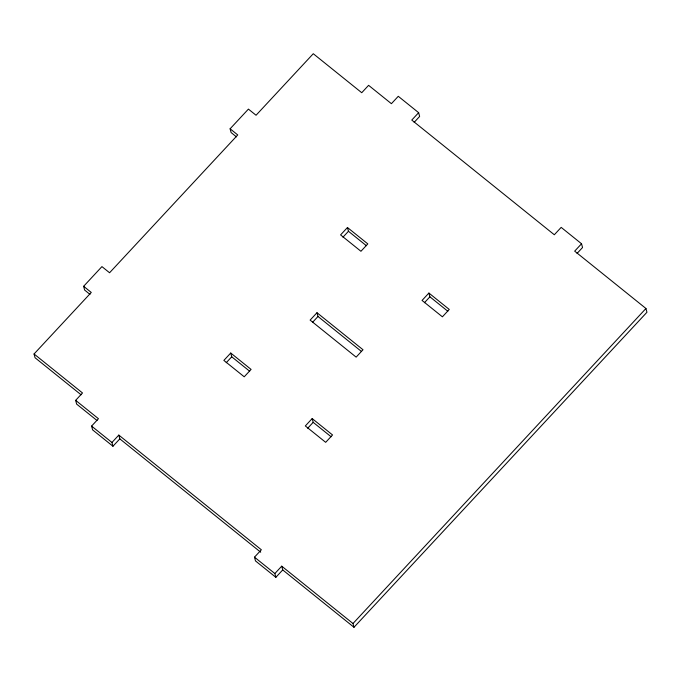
<?xml version="1.0" encoding="UTF-8"?>
<svg xmlns="http://www.w3.org/2000/svg" width="681" height="681" viewBox="0 0 681 681"><rect width="100%" height="100%" fill="white"/><g stroke="black" fill="none" stroke-linecap="round" stroke-linejoin="round"><path stroke-width="1.02" d="M89.977 294.371L84.631 290.072L83.635 286.301L101.937 266.611L109.573 272.758L237.746 134.94L230.11 128.794L248.42 109.105L256.056 115.251L313.269 53.722L361.739 92.718L368.6 85.329L391.405 103.682L398.274 96.302L418.636 112.68L419.641 116.451L414.15 122.359M81.056 394.759L35.054 357.746L34.05 353.975L91.271 292.447L83.635 286.301M97.017 420.509L76.647 404.122L75.651 400.351L82.512 392.971L34.05 353.975M112.952 446.242L111.948 442.471L118.817 435.091L119.822 438.862L112.952 446.242L92.59 429.856L91.586 426.093L98.456 418.704L75.651 400.351M418.636 112.68L411.775 120.069L554.317 234.758L561.178 227.377L581.54 243.764L582.544 247.526L577.054 253.434M230.731 353.03L223.862 360.411L244.224 376.797L251.093 369.417L230.731 353.03L231.736 356.801L249.655 371.213M347.455 227.514L340.585 234.894L360.947 251.28L367.817 243.9L347.455 227.514L348.459 231.276L366.378 245.696M226.237 362.701L231.736 356.801M342.96 237.184L348.459 231.276M316.988 312.715L310.119 320.104L356.146 357.133L363.007 349.745L316.988 312.715L317.993 316.486L361.543 351.532M312.494 322.394L317.993 316.486M312.179 418.568L305.318 425.948L325.68 442.335L332.541 434.955L312.179 418.568L313.183 422.339L331.102 436.751M428.902 293.051L422.041 300.432L442.403 316.818L449.264 309.438L428.902 293.051L429.907 296.822L447.826 311.234M307.693 428.247L313.183 422.339M424.416 302.722L429.907 296.822M275.856 577.318L274.86 573.547L281.721 566.166L282.726 569.937L275.856 577.318L255.494 560.931L254.49 557.169L261.359 549.78L118.817 435.091M581.54 243.764L574.679 251.144L645.946 308.493L646.95 312.256L353.992 627.278L282.726 569.937M353.992 627.278L352.996 623.515L645.946 308.493M236.46 136.864L231.114 132.557L230.11 128.794M281.721 566.166L352.996 623.515M119.822 438.862L260.704 552.214M91.586 426.093L111.948 442.471M254.49 557.169L274.86 573.547"/></g></svg>
